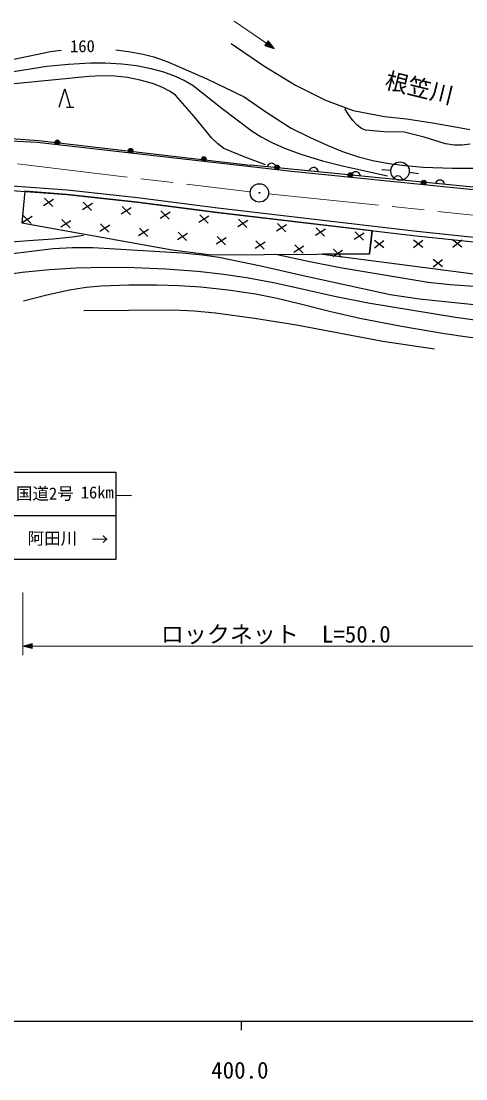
# Model space of a CAD drawing. Units: millimetres, scale not verified. Extents: x 40000 to 680000, y 20000 to 380000.
# Drawn here: x 444068 to 492408, y 198715 to 313822 of the extents above; entities that cross this region are included whole.
import ezdxf
from ezdxf.enums import TextEntityAlignment as Align

# ---------------------------------------------------------------- set-up
doc = ezdxf.new("R2010")
doc.units = ezdxf.units.MM
doc.header["$LTSCALE"] = 1000
doc.linetypes.add('CHAIN', pattern=[18.5, 12, -1.5, 3.5, -1.5])
for name, color, linetype, lineweight in [('S-BGD', 7, 'Continuous', 25), ('S-BMK', 2, 'CHAIN', 13), ('S-BMK-SRVR', 3, 'Continuous', 25), ('S-STR-HTXT', 7, 'Continuous', 13), ('S-STR-STRC', 7, 'Continuous', 25), ('S-TTL-BAND', 7, 'Continuous', 25)]:
    doc.layers.add(name, color=color, linetype=linetype, lineweight=lineweight)
doc.styles.add('ＭＳ ゴシック', font='')
doc.styles.get('ＭＳ ゴシック').set_extended_font_data('MS Gothic')

msp = doc.modelspace()

# ---------------------------------------------------------------- linework, layer by layer
at = {"layer": 'S-BGD'}
for p, q in [((466880, 311387), (470458, 308953)), ((470569, 311161), (471576, 310862)), ((470636, 311188), (471477, 310930)), ((470703, 311215), (471378, 310998)), ((470458, 308953), (473893, 306852)), ((448209, 304455), (448809, 306458)), ((448809, 306458), (449410, 304455)), ((473893, 306852), (477137, 305229)), ((477137, 305229), (480143, 304083)), ((449009, 304455), (449810, 304455)), ((480143, 304083), (483578, 303462)), ((483578, 303462), (485963, 303176)), ((485963, 303176), (488778, 302746)), ((488778, 302746), (491068, 302364)), ((491068, 302364), (492833, 302030)), ((445819, 300631), (441072, 300860)), ((441110, 301169), (445979, 300838)), ((473496, 297477), (445819, 300631)), ((445979, 300838), (469006, 298154)), ((496465, 295418), (469006, 298154)), ((470917, 298185), (470848, 298091)), ((471027, 298275), (470917, 298185)), ((471133, 298325), (471027, 298275)), ((471256, 298353), (471133, 298325)), ((471415, 298337), (471256, 298353)), ((471531, 298285), (471415, 298337)), ((471624, 298215), (471531, 298285)), ((471714, 298106), (471624, 298215)), ((470848, 298091), (470796, 297976)), ((471764, 298000), (471714, 298106)), ((471792, 297877), (471764, 298000)), ((496405, 295134), (473496, 297477)), ((475424, 297635), (475373, 297520)), ((475494, 297729), (475424, 297635)), ((475604, 297819), (475494, 297729)), ((475709, 297869), (475604, 297819)), ((475833, 297897), (475709, 297869)), ((475992, 297881), (475833, 297897)), ((476107, 297829), (475992, 297881)), ((476201, 297759), (476107, 297829)), ((476291, 297650), (476201, 297759)), ((476341, 297544), (476291, 297650)), ((476368, 297421), (476341, 297544)), ((480001, 297180), (479949, 297064)), ((480071, 297273), (480001, 297180)), ((480180, 297363), (480071, 297273)), ((480286, 297413), (480180, 297363)), ((480409, 297441), (480286, 297413)), ((480568, 297425), (480409, 297441)), ((480684, 297373), (480568, 297425)), ((480778, 297303), (480684, 297373)), ((480867, 297194), (480778, 297303)), ((480917, 297088), (480867, 297194)), ((480945, 296965), (480917, 297088)), ((484262, 297572), (483264, 297641)), ((484986, 296985), (484862, 296957)), ((485145, 296969), (484986, 296985)), ((486253, 297379), (487246, 297255)), ((443076, 295908), (449063, 295473)), ((484577, 296724), (484526, 296608)), ((484647, 296817), (484577, 296724)), ((484757, 296907), (484647, 296817)), ((484862, 296957), (484757, 296907)), ((485261, 296917), (485145, 296969)), ((485354, 296847), (485261, 296917)), ((485444, 296738), (485354, 296847)), ((485494, 296632), (485444, 296738)), ((485522, 296509), (485494, 296632)), ((489154, 296268), (489102, 296152)), ((489224, 296361), (489154, 296268)), ((489333, 296451), (489224, 296361)), ((489439, 296501), (489333, 296451)), ((489562, 296529), (489439, 296501)), ((489722, 296513), (489562, 296529)), ((489837, 296461), (489722, 296513)), ((489931, 296392), (489837, 296461)), ((490020, 296282), (489931, 296392)), ((490070, 296176), (490020, 296282)), ((490098, 296053), (490070, 296176)), ((443063, 295407), (449018, 294974)), ((444455, 295306), (444142, 291872)), ((449018, 294974), (444455, 295306)), ((449018, 294974), (456663, 294139)), ((456663, 294139), (449018, 294974)), ((449063, 295473), (456723, 294636)), ((446511, 293777), (447592, 294464)), ((447506, 293668), (446598, 294573)), ((450731, 293315), (451813, 294003)), ((451726, 293207), (450818, 294112)), ((454952, 292854), (456034, 293542)), ((455947, 292746), (455039, 293651)), ((456663, 294139), (465391, 293001)), ((465391, 293001), (456663, 294139)), ((456723, 294636), (465453, 293498)), ((444170, 291895), (445252, 292583)), ((445165, 291787), (444257, 292692)), ((459173, 292393), (460254, 293081)), ((460167, 292285), (459260, 293190)), ((463393, 291932), (464475, 292620)), ((464388, 291823), (463480, 292729)), ((465391, 293001), (487019, 290456)), ((482243, 291018), (465391, 293001)), ((465453, 293498), (487074, 290954)), ((444142, 291872), (460468, 288948)), ((448391, 291434), (449472, 292122)), ((449385, 291325), (448478, 292231)), ((452611, 290973), (453693, 291661)), ((453606, 290864), (452698, 291769)), ((457827, 290403), (456919, 291308)), ((467614, 291471), (468696, 292159)), ((468609, 291362), (467701, 292267)), ((471835, 291010), (472916, 291698)), ((472829, 290901), (471922, 291806)), ((476055, 290549), (477137, 291237)), ((477050, 290440), (476142, 291345)), ((456832, 290512), (457914, 291200)), ((461053, 290051), (462134, 290739)), ((462047, 289942), (461140, 290847)), ((465273, 289590), (466355, 290277)), ((466268, 289481), (465360, 290386)), ((480276, 290088), (481358, 290775)), ((481271, 289979), (480363, 290884)), ((481934, 288494), (482243, 291018)), ((482243, 291018), (481934, 288494)), ((487019, 290456), (495816, 289549)), ((487074, 290954), (495837, 290050)), ((460468, 288948), (464751, 288393)), ((469494, 289129), (470576, 289816)), ((470489, 289020), (469581, 289925)), ((473715, 288668), (474796, 289355)), ((474709, 288559), (473801, 289464)), ((478930, 288098), (478022, 289003)), ((483492, 289165), (482487, 289960)), ((482491, 289159), (483488, 289966)), ((487738, 289189), (486732, 289985)), ((486737, 289184), (487733, 289991)), ((491984, 289214), (490978, 290010)), ((490983, 289209), (491979, 290016)), ((464751, 288393), (481934, 288494)), ((481934, 288494), (476839, 288464)), ((476839, 288464), (493806, 286248)), ((477935, 288206), (479017, 288894)), ((489873, 287078), (488868, 287873)), ((488872, 287072), (489868, 287879))]:
    msp.add_line(p, q, dxfattribs=at)
for points in [[(395057, 294773), (395846, 294938), (396556, 295236), (397205, 295710), (397777, 296254), (398750, 297276), (399898, 298318), (400725, 298874), (401788, 299447), (410606, 303637), (412406, 304456), (414456, 305260), (415722, 305642), (417094, 305946), (418285, 306108), (419625, 306176), (421428, 306194), (423245, 306330), (432709, 307906), (435895, 308258), (439261, 308740), (443263, 309688), (447243, 310514), (448413, 310651)], [(454347, 310689), (455744, 310534), (457318, 310247), (458506, 309926), (460011, 309394), (464239, 307532), (468311, 305603), (470771, 303883), (473426, 302166), (475398, 301182), (477341, 300328), (479012, 299652), (480745, 299072), (482297, 298671), (484068, 298326), (485777, 298095), (487772, 297936), (490974, 297832), (493998, 297836)], [(442557, 308230), (446856, 308932), (449216, 309150), (451614, 309268), (453195, 309273), (454996, 309172), (456588, 308981), (458180, 308676), (459531, 308302), (460799, 307840), (461891, 307335), (462771, 306808), (465901, 304319), (469190, 301847), (470153, 301239), (471395, 300590), (472892, 299940), (474585, 299322), (476825, 298636), (479149, 298029), (483895, 296972)], [(470628, 298202), (468509, 298966), (466109, 299973), (465458, 300470), (464809, 301104), (462888, 303441), (460835, 305769), (460262, 306180), (459369, 306639), (458336, 307029), (456988, 307409), (455623, 307680), (454232, 307850), (452843, 307878), (451443, 307796), (441857, 306862)], [(492878, 300424), (491985, 300327), (491181, 300328), (490190, 300454), (487893, 301193), (485712, 301750), (483513, 301795), (481497, 301961), (481068, 302149), (480578, 302507), (480114, 302994), (479647, 303646), (479237, 304322)], [(427216, 287275), (429862, 288067), (432574, 288765), (433960, 289028), (435746, 289250), (445355, 290005), (447554, 290134), (449665, 290366), (450852, 290547)], [(493675, 282915), (490485, 283222), (487368, 283565), (484200, 284020), (474718, 286095), (470114, 287162), (465554, 288112), (463765, 288365), (461573, 288561), (451858, 289164), (449656, 289151), (447533, 289030), (438082, 287893)], [(471753, 288472), (475270, 287689), (478752, 287022), (488309, 285432), (490719, 285164), (493315, 284981)], [(439579, 285846), (444167, 286512), (447156, 286796), (450058, 286967), (453260, 287039), (456374, 287004), (459773, 286854), (463229, 286597), (465817, 286326), (468550, 285934), (471502, 285385), (474629, 284695), (478140, 283890), (481786, 283161), (491300, 281603), (494188, 281195)], [(444325, 283368), (446841, 284032), (449337, 284582), (451116, 284864), (452754, 285021), (455756, 285119), (458830, 285118), (461230, 285058), (463589, 284894), (466574, 284565), (469551, 284136), (471898, 283665), (474425, 283046), (477725, 282208), (480901, 281506), (485405, 280625), (490077, 279819), (492858, 279438), (495845, 279137), (496715, 279058)], [(450889, 282322), (460680, 282392), (462878, 282289), (465206, 282076), (469443, 281497), (473989, 280767), (483400, 278986), (489021, 278179)]]:
    msp.add_lwpolyline(points, dxfattribs=at)
for centre, major_axis in [((448003, 300634), (0, -250)), ((448003, 300634), (0, -150)), ((448003, 300634), (0, -50.1)), ((455966, 299727), (0, -250)), ((455966, 299727), (0, -150)), ((455966, 299727), (0, -50.1)), ((463928, 298819), (0, -250)), ((463928, 298819), (0, -150)), ((463928, 298819), (0, -50.1)), ((471891, 297912), (0, -250)), ((485260, 297504), (0, -1001)), ((471891, 297912), (0, -150)), ((471891, 297912), (0, -50.1)), ((479858, 297078), (0, -250)), ((479858, 297078), (0, -150)), ((479858, 297078), (0, -50.1)), ((487831, 296262), (0, -250)), ((487831, 296262), (0, -150)), ((487831, 296262), (0, -50.1))]:
    msp.add_ellipse(centre, major_axis=major_axis, ratio=0.999279, dxfattribs=at)
at = {"layer": 'S-BMK'}
for p, q in [((443681, 298287), (468978, 295253)), ((470967, 295030), (496045, 292426))]:
    msp.add_line(p, q, dxfattribs=at)
at = {"layer": 'S-BMK-SRVR'}
for major_axis in [(0, -1001), (0, -40.1)]:
    msp.add_ellipse((469972, 295133), major_axis=major_axis, ratio=0.999279, dxfattribs=at)
at = {"layer": 'S-STR-HTXT'}
for p, q in [((467235, 313822), (471576, 310862)), ((470930, 311691), (470569, 311161)), ((470929, 311619), (470636, 311188)), ((470928, 311547), (470703, 311215)), ((470927, 311474), (470770, 311243)), ((470770, 311243), (471279, 311065)), ((470927, 311402), (470836, 311270)), ((470836, 311270), (471179, 311133)), ((470926, 311330), (470903, 311297)), ((470903, 311297), (471047, 311223)), ((471047, 311223), (470926, 311330)), ((471279, 311065), (470927, 311474)), ((471179, 311133), (470927, 311402)), ((471378, 310998), (470928, 311547)), ((471477, 310930), (470929, 311619)), ((471576, 310862), (470930, 311691)), ((444247, 251657), (444247, 244818)), ((444247, 245820), (445248, 246100)), ((444247, 245820), (493991, 245820)), ((445248, 245539), (444247, 245820)), ((444527, 245820), (445208, 246020)), ((445208, 245619), (444527, 245820)), ((444687, 245820), (445168, 245940)), ((445168, 245699), (444687, 245820)), ((444928, 245820), (445128, 245860)), ((445128, 245780), (444928, 245820)), ((445128, 245860), (445128, 245780)), ((445168, 245940), (445168, 245699)), ((445208, 246020), (445208, 245619)), ((445248, 246100), (445248, 245539))]:
    msp.add_line(p, q, dxfattribs=at)
at = {"layer": 'S-STR-STRC'}
for p, q in [((439334, 264757), (454345, 264757)), ((454345, 264757), (454345, 255243)), ((454345, 262230), (456057, 262203)), ((454345, 260000), (439334, 260000)), ((454345, 255243), (439334, 255243))]:
    msp.add_line(p, q, dxfattribs=at)
at = {"layer": 'S-TTL-BAND'}
for p, q in [((40000, 205000), (579000, 205000)), ((468000, 205000), (468000, 204000))]:
    msp.add_line(p, q, dxfattribs=at)

# ---------------------------------------------------------------- texts
at = {"layer": 'S-STR-HTXT', "style": 'ＭＳ ゴシック'}
for s, height, rotation, p in [('160', 1320, 0.3, (449386, 310040)), ('根笠川', 1833, 346.19, (483360, 306040))]:
    msp.add_text(s, height=height, rotation=rotation, dxfattribs=at).set_placement(p, align=Align.BOTTOM_LEFT)
msp.add_text('ロックネット\u3000L=50.0', height=1833, dxfattribs=at).set_placement((459257, 245639), align=Align.BOTTOM_LEFT)
at = {"layer": 'S-STR-STRC', "style": 'ＭＳ ゴシック'}
for s, p in [('国道2号', (443486, 261357)), ('16km', (450542, 261478)), ('阿田川', (444763, 256483)), ('→', (451750, 256374))]:
    msp.add_text(s, height=1320, dxfattribs=at).set_placement(p, align=Align.BOTTOM_LEFT)
at = {"layer": 'S-TTL-BAND', "style": 'ＭＳ ゴシック'}
msp.add_text('400.0', height=1833, dxfattribs=at).set_placement((467844, 198195), align=Align.BOTTOM_CENTER)

doc.saveas('drawing.dxf')
